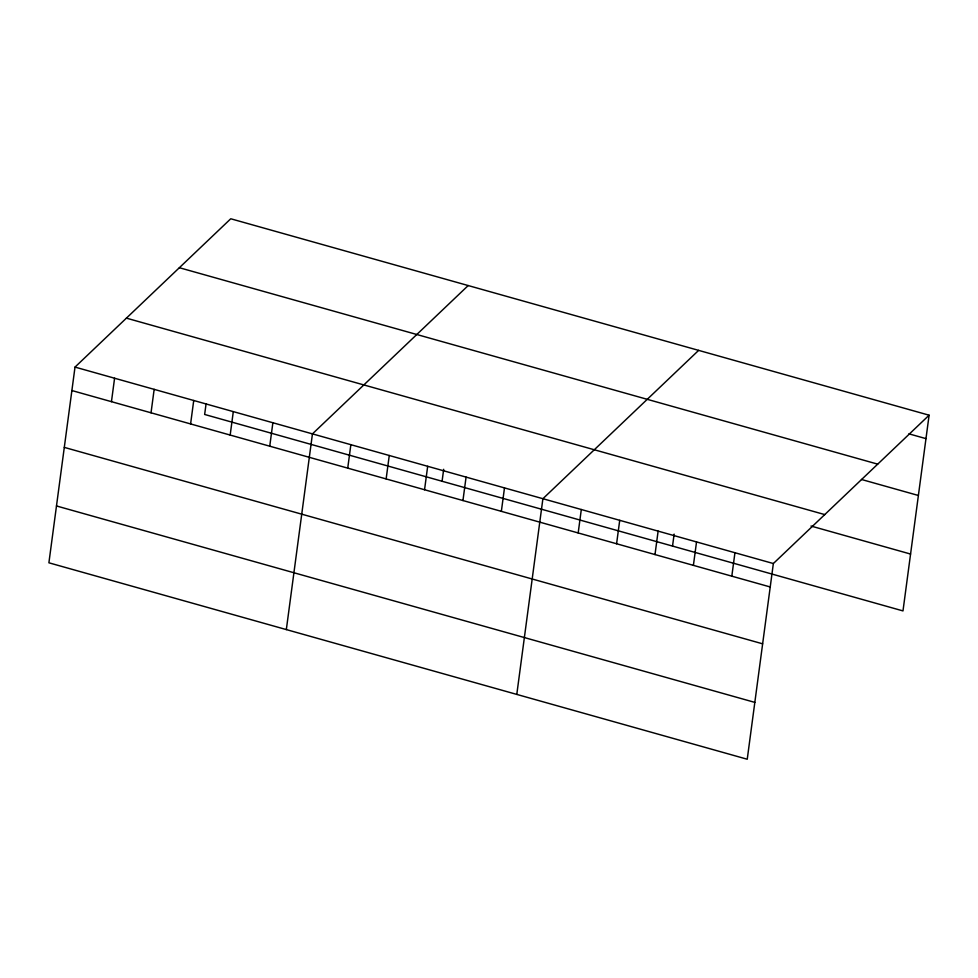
<?xml version="1.0" encoding="UTF-8"?>
<svg xmlns="http://www.w3.org/2000/svg" width="978" height="978" viewBox="0 0 978 978"><rect width="100%" height="100%" fill="white"/><g stroke="black" fill="none" stroke-linecap="round" stroke-linejoin="round"><path stroke-width="1.47" d="M75.013 367.092L48.9 562.802L747.241 759.234L773.353 563.536L929.1 415.198L230.759 218.766L75.013 367.092L773.353 563.536M111.455 401.665L114.585 378.229M151.028 412.802L154.157 389.354M190.6 423.926L193.73 400.491M206.052 404L204.647 414.464L902.987 610.908L929.1 415.198M230.172 435.063L233.302 411.616M269.745 446.188L272.874 422.753M286.334 629.587L312.447 433.89L468.193 285.552M347.728 468.132L350.857 444.684M386.139 478.927L389.268 455.491M424.55 489.733L427.679 466.298M442.08 481.262L443.682 469.293M462.949 500.54L466.078 477.105M501.359 511.347L504.489 487.9M516.787 694.417L542.9 498.707L698.647 350.368M578.181 532.949L581.311 509.514M616.592 543.756L619.722 520.32M655.003 554.563L658.121 531.115M672.534 546.079L674.135 534.11M693.402 565.37L696.532 541.922M731.813 576.164L734.943 552.729M908.904 433.829L925.97 438.633M179.365 267.715L877.706 464.147M861.484 479.477L918.391 495.479M126.406 318.143L824.747 514.587M810.994 526.042L910.567 554.049M71.883 390.54L770.224 586.971M64.303 447.386L762.632 643.817M56.48 505.956L754.82 702.387"/></g></svg>
